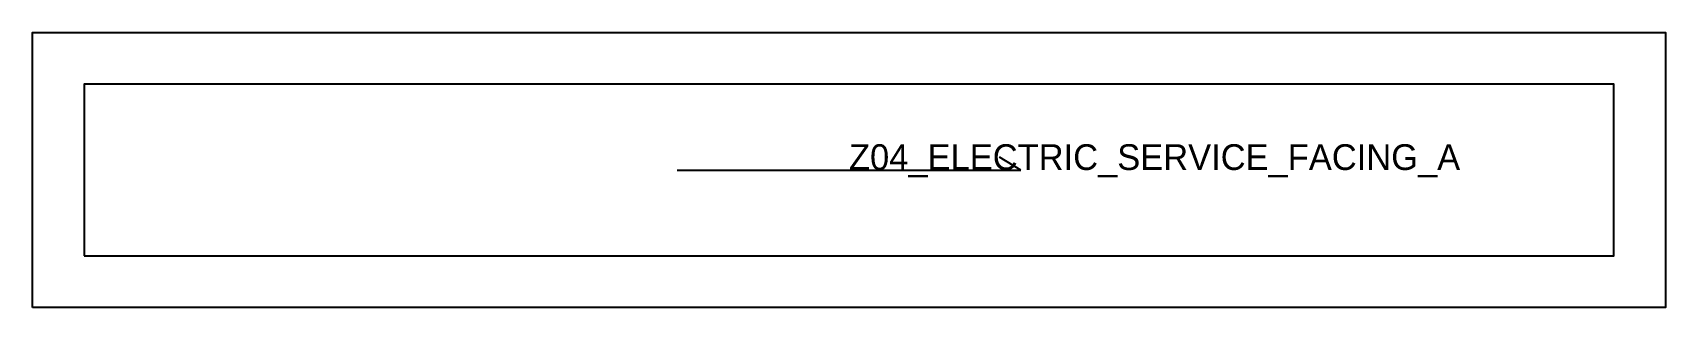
# Model space of a CAD drawing. Header units: millimetres. Extents: x -12 to 368, y -12 to 52.
import ezdxf

# ---------------------------------------------------------------- set-up
doc = ezdxf.new("R2010")
doc.units = ezdxf.units.MM
for name, color, linetype in [('CUT', 1, 'Continuous'), ('GRAIN', 3, 'Continuous'), ('LABEL', 7, 'Continuous'), ('SEW', 5, 'Continuous')]:
    doc.layers.add(name, color=color, linetype=linetype)

msp = doc.modelspace()

# ---------------------------------------------------------------- linework, layer by layer
at = {"layer": 'CUT'}
msp.add_lwpolyline([(-12, -12), (-12, 52), (367.96, 52), (367.96, -12), (-12, -12)], close=True, dxfattribs=at)
at = {"layer": 'GRAIN'}
for p, q in [((217.98, 20), (212.98, 23)), ((137.98, 20), (217.98, 20))]:
    msp.add_line(p, q, dxfattribs=at)
at = {"layer": 'SEW'}
msp.add_lwpolyline([(0, 0), (355.96, 0), (355.96, 40), (0, 40)], close=True, dxfattribs=at)

# ---------------------------------------------------------------- texts
at = {"layer": 'LABEL'}
msp.add_text('Z04_ELECTRIC_SERVICE_FACING_A', height=6, dxfattribs=at).set_placement((177.98, 20))

doc.saveas('drawing.dxf')
